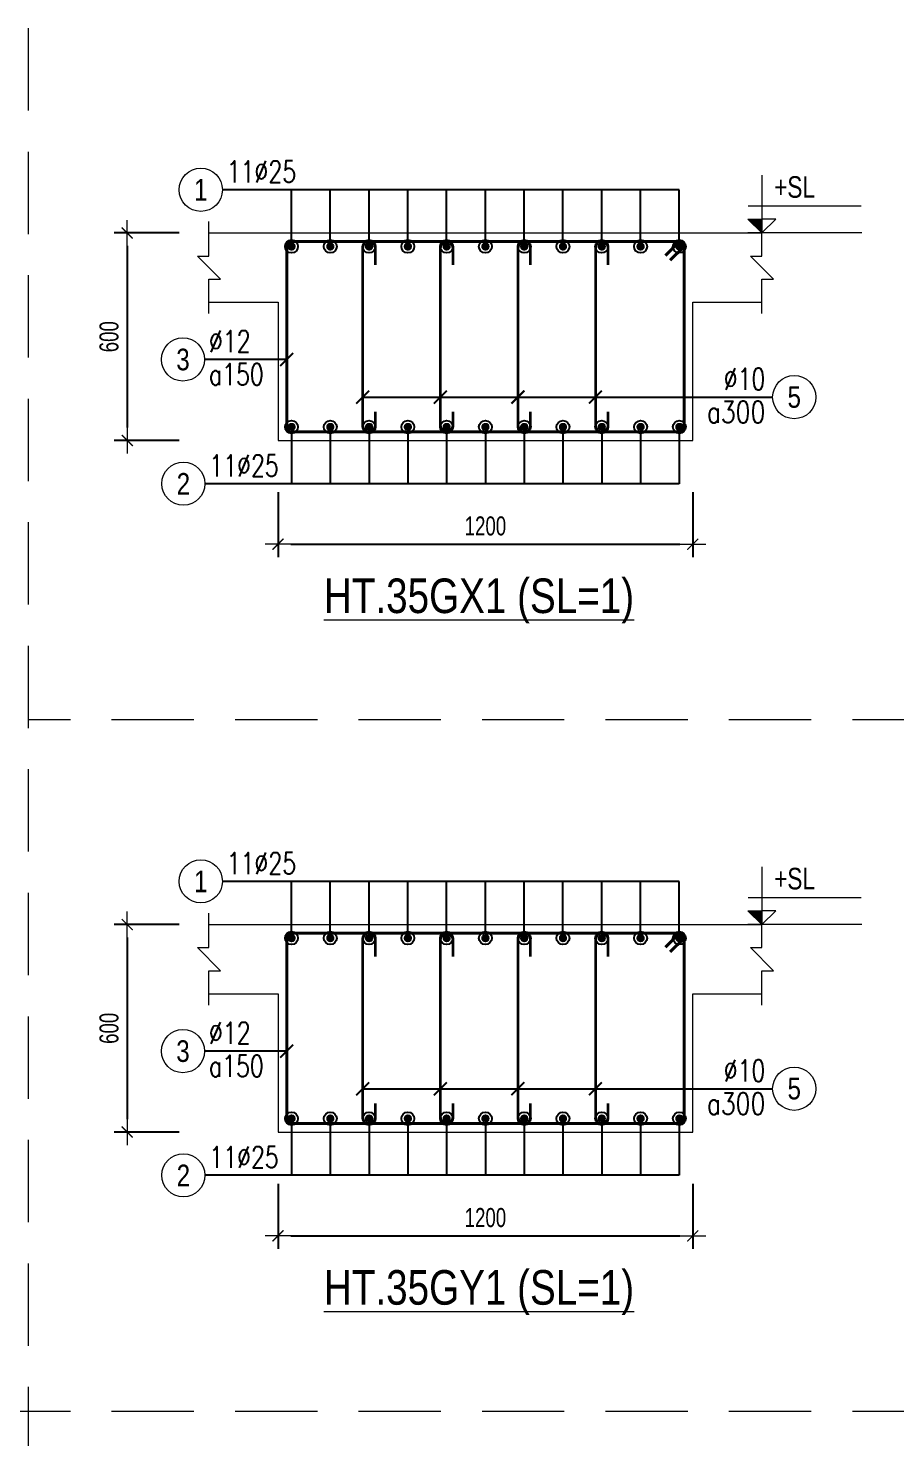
# Model space of a CAD drawing. Header units: millimetres. Extents: x 225489 to 327520, y -235866 to -221866.
# Drawn here: x 301372 to 303882, y -225942 to -221866 of the extents above; entities that cross this region are included whole.
import ezdxf
from ezdxf.enums import TextEntityAlignment as Align

# ---------------------------------------------------------------- set-up
doc = ezdxf.new("R2010")
doc.units = ezdxf.units.MM
doc.header["$PDMODE"] = 3
doc.linetypes.add('HIDDEN2', pattern=[4.762499999999999, 3.175, -1.5875])
doc.layers.get('0').update_dxf_attribs({"lineweight": 20})
doc.layers.get('Defpoints').update_dxf_attribs({"color": 151, "lineweight": 9})
for name, color, linetype, lineweight in [('NDC_S_ANNO', 7, 'Continuous', 20), ('NDC_S_CONTINUOUS', 3, 'Continuous', 20), ('NDC_S_DIM', 1, 'Continuous', 15), ('NDC_S_HIDDEN', 8, 'HIDDEN2', 13), ('NDC_S_REBAR', 4, 'Continuous', 35), ('NDC_S_STIRRUP', 4, 'Continuous', 40), ('NDC_S_TEXT SYMBOL', 7, 'Continuous', 20), ('NDC_S_THIN LINE', 8, 'Continuous', 9), ('NDC_S_VN TEXT', 7, 'Continuous', 20)]:
    doc.layers.add(name, color=color, linetype=linetype, lineweight=lineweight)
doc.styles.add('ARIAL', font='arial.ttf', dxfattribs={"width": 0.8})
doc.styles.add('NDC_ANNO', font='', dxfattribs={"width": 0.8})
doc.styles.add('NDC_DIM', font='', dxfattribs={"width": 0.75})
doc.styles.add('NDC_EN TXT', font='romans.shx', dxfattribs={"width": 0.8})
doc.styles.get('NDC_ANNO').set_extended_font_data('Dotum')
doc.styles.get('NDC_DIM').set_extended_font_data('Dotum')
doc.dimstyles.new('NDC_dim_25', dxfattribs={"dimscale": 25, "dimtxt": 2.2, "dimasz": 1.5, "dimexe": 1.5, "dimexo": 2.5, "dimgap": 1, "dimtad": 1, "dimdec": 0, "dimzin": 0, "dimdsep": 46, "dimtxsty": 'NDC_DIM', "dimblk": 'DIMMARK', "dimcen": 0.09, "dimdle": 1.2, "dimclrd": 1, "dimclre": 1, "dimclrt": 3, "dimadec": 0, "dimazin": 0, "dimtfac": 1, "dimtdec": 0, "dimtix": 1, "dimtofl": 0, "dimtmove": 0, "dimatfit": 3, "dimfxl": 6, "dimfxlon": 1, "dimtolj": 1, "dimtzin": 0, "dimarcsym": 0})

# ---------------------------------------------------------------- blocks, each defined once
blk = doc.blocks.new('kata_block_TD')
at = {"color": 6, "linetype": 'ByBlock', "lineweight": -2, "style": 'ARIAL', "width": 0.8}
blk.add_attdef('SECTDET2', text='', height=5, dxfattribs=at).set_placement((0, 7.970649532882817), align=Align.CENTER)
at = {"color": 0, "linetype": 'ByBlock', "lineweight": -2, "style": 'ARIAL', "width": 0.8}
blk.add_attdef('SECTDET1', text='', height=5, dxfattribs=at).set_placement((0, 1.470649532882817), align=Align.CENTER)
at = {"color": 3, "lineweight": 25, "style": 'ARIAL', "width": 0.8}
blk.add_attdef('SSCALE', text='', height=2.5, dxfattribs=at).set_placement((0, -3.998868953555331), align=Align.CENTER)
blk = doc.blocks.new('kata_block_CT')
at = {"layer": 'NDC_S_ANNO'}
blk.add_hatch(color=3, dxfattribs=at).paths.add_polyline_path([(0, 1.596954857557648), (-1.612010908633238, 1.596954857557648), (0, 0)])
at = {"layer": 'NDC_S_ANNO', "ltscale": 50}
h = blk.add_hatch(dxfattribs=at)
h.set_pattern_fill('ANSI31', color=256, scale=1.406250541793835, style=0)
h.set_pattern_definition([(45.00000000000001, (0, 5.456968210637569e-12), (-3.157122508925224, 3.157122508925225), [])])
h.paths.add_polyline_path([(0, 1.596954857557648), (0, 0), (1.612010908924276, 1.596954857557648)])
for p, q in [((-1.592704896858777, 3.140833880479477), (11.46947077315417, 3.140833880479477)), ((11.56125648126181, 5.456968210637569e-12), (-1.63869572513795, 5.456968210637569e-12))]:
    blk.add_line(p, q, dxfattribs=at)
for points in [[(0, 6.69495074864426), (0, 0)], [(0, 0), (-1.612010908924276, 1.596954857557648), (0, 1.596954857557648)], [(0, 0), (1.612010908924276, 1.596954857557648), (0, 1.596954857557648)]]:
    blk.add_lwpolyline(points, dxfattribs=at)
at = {"layer": 'NDC_S_ANNO', "color": 8, "ltscale": 50}
blk.add_lwpolyline([(0, 0), (-1.612010908633238, 1.596954857557648), (0, 1.596954857557648)], dxfattribs=at)
at = {"layer": 'NDC_S_TEXT SYMBOL', "color": 3, "style": 'NDC_ANNO', "width": 0.8}
blk.add_attdef('CT', (1.409564409346785, 4.068271311703938), '', height=2.5, dxfattribs=at)
blk = doc.blocks.new('DIMMARK')
at = {"layer": 'NDC_S_DIM', "color": 1}
blk.add_line((-1.5, 0), (1, 0), dxfattribs=at)
at = {"layer": 'NDC_S_DIM', "color": 2, "const_width": 0.1}
blk.add_lwpolyline([(-0.4242640687119285, -0.4242640687119285), (0.4242640687119285, 0.4242640687119285)], dxfattribs=at)
blk = doc.blocks.new('*D256')
at = {"layer": 'Defpoints', "color": 0, "transparency": 16777216}
for p in [(302094.8125355779, -223058.0745191033), (303294.8125355779, -223058.0745191033), (303294.8125355779, -223358.0745191033)]:
    blk.add_point(p, dxfattribs=at)
at = {"layer": 'NDC_S_DIM', "color": 1, "lineweight": -2, "transparency": 16777216}
for p, q in [((302094.8125355779, -223208.0745191033), (302094.8125355779, -223395.5745191033)), ((303294.8125355779, -223208.0745191033), (303294.8125355779, -223395.5745191033)), ((302132.3125355779, -223358.0745191033), (303257.3125355779, -223358.0745191033))]:
    blk.add_line(p, q, dxfattribs=at)
at = {"layer": 'NDC_S_DIM', "color": 1, "lineweight": -2, "transparency": 16777216, "xscale": 37.5, "yscale": 37.5, "zscale": 37.5, "rotation": 180}
blk.add_blockref('DIMMARK', (302094.8125355779, -223358.0745191033), dxfattribs=at)
at = {"layer": 'NDC_S_DIM', "color": 1, "lineweight": -2, "transparency": 16777216, "xscale": 37.5, "yscale": 37.5, "zscale": 37.5}
blk.add_blockref('DIMMARK', (303294.8125355779, -223358.0745191033), dxfattribs=at)
at = {"layer": 'NDC_S_DIM', "color": 3, "transparency": 16777216, "insert": (302694.8125355779, -223305.5745191033), "char_height": 55.00000000000001, "attachment_point": 5, "style": 'NDC_DIM'}
blk.add_mtext('\\A1;1200', dxfattribs=at)
blk = doc.blocks.new('kata_block_THEP')
at = {"layer": 'NDC_S_REBAR', "color": 0}
for p, q in [((-0.5, 0), (0.5, 0)), ((-0.3535533905960619, 0.353553390592424), (0.3535533905960619, -0.353553390592424)), ((0.3535533905960619, 0.353553390592424), (-0.3535533905960619, -0.353553390592424)), ((0, 0.5), (0, -0.5))]:
    blk.add_line(p, q, dxfattribs=at)
at = {"layer": 'NDC_S_REBAR', "color": 0, "const_width": 0.08333333333333334}
blk.add_lwpolyline([(-0.5, -1.818989403545856e-12, 1), (0.5000000000145519, -1.818989403545856e-12, 1), (-0.5, -1.818989403545856e-12, 1)], format="xyb", dxfattribs=at)
blk = doc.blocks.new('*U11')
blk.add_circle((-2.5, 0), 2.5)
at = {"layer": 'NDC_S_VN TEXT', "color": 3, "style": 'NDC_EN TXT', "width": 0.75}
blk.add_attdef('DK1', (0.5, 0.8455043070534884), '', height=2.5, dxfattribs=at)
at = {"layer": 'NDC_S_VN TEXT', "color": 7, "style": 'ARIAL', "width": 0.8}
blk.add_attdef('SH2', text='', height=2.5, dxfattribs=at).set_placement((-2.5, 0), align=Align.MIDDLE)
blk = doc.blocks.new('*U12')
blk.add_circle((-2.5, 0), 2.5)
at = {"layer": 'NDC_S_VN TEXT', "color": 3, "style": 'NDC_EN TXT', "width": 0.75}
for tag, p in [('DK1', (0.5, 0.8455043070534884)), ('KC1', (0.5, -2.972544307831413))]:
    blk.add_attdef(tag, p, '', height=2.5, dxfattribs=at)
at = {"layer": 'NDC_S_VN TEXT', "color": 7, "style": 'ARIAL', "width": 0.8}
blk.add_attdef('SH2', text='', height=2.5, dxfattribs=at).set_placement((-2.5, 0), align=Align.MIDDLE)
blk = doc.blocks.new('*U15')
blk.add_circle((2.5, 0), 2.5)
at = {"layer": 'NDC_S_VN TEXT', "color": 3, "style": 'NDC_EN TXT'}
for tag, width, p in [('DK2', 0.75, (-0.85, 0.8455043070534884)), ('KC2', 0.8, (-0.85, -2.972544307831413))]:
    blk.add_attdef(tag, text='', height=2.5, dxfattribs=dict(at, width=width)).set_placement(p, align=Align.RIGHT)
at = {"layer": 'NDC_S_VN TEXT', "color": 7, "style": 'ARIAL', "width": 0.8}
blk.add_attdef('SH3', text='', height=2.5, dxfattribs=at).set_placement((2.5, 0), align=Align.MIDDLE)
blk = doc.blocks.new('*D257')
at = {"layer": 'Defpoints', "color": 0, "transparency": 16777216}
for p in [(302164.4856601222, -222458.0745191033), (301658.4856601222, -223058.0745191033), (302164.4856601222, -223058.0745191033)]:
    blk.add_point(p, dxfattribs=at)
at = {"layer": 'NDC_S_DIM', "color": 1, "lineweight": -2, "transparency": 16777216}
for p, q in [((301808.4856601222, -222458.0745191033), (301620.9856601222, -222458.0745191033)), ((301658.4856601222, -222495.5745191033), (301658.4856601222, -223020.5745191033)), ((301808.4856601222, -223058.0745191033), (301620.9856601222, -223058.0745191033))]:
    blk.add_line(p, q, dxfattribs=at)
at = {"layer": 'NDC_S_DIM', "color": 1, "lineweight": -2, "transparency": 16777216, "xscale": 37.5, "yscale": 37.5, "zscale": 37.5}
for p, rotation in [((301658.4856601222, -222458.0745191033), 90), ((301658.4856601222, -223058.0745191033), 270)]:
    blk.add_blockref('DIMMARK', p, dxfattribs=dict(at, rotation=rotation))
at = {"layer": 'NDC_S_DIM', "color": 3, "transparency": 16777216, "insert": (301605.9856601222, -222758.0745191032), "char_height": 55.00000000000001, "attachment_point": 5, "rotation": 90, "style": 'NDC_DIM'}
blk.add_mtext('\\A1;600', dxfattribs=at)
blk = doc.blocks.new('*D267')
at = {"layer": 'Defpoints', "color": 0, "transparency": 16777216}
for p in [(302094.8125355779, -225058.0745191012), (303294.8125355779, -225058.0745191012), (303294.8125355779, -225358.0745191012)]:
    blk.add_point(p, dxfattribs=at)
at = {"layer": 'NDC_S_DIM', "color": 1, "lineweight": -2, "transparency": 16777216}
for p, q in [((302094.8125355779, -225208.0745191012), (302094.8125355779, -225395.5745191012)), ((303294.8125355779, -225208.0745191012), (303294.8125355779, -225395.5745191012)), ((302132.3125355779, -225358.0745191012), (303257.3125355779, -225358.0745191012))]:
    blk.add_line(p, q, dxfattribs=at)
at = {"layer": 'NDC_S_DIM', "color": 1, "lineweight": -2, "transparency": 16777216, "xscale": 37.5, "yscale": 37.5, "zscale": 37.5, "rotation": 180}
blk.add_blockref('DIMMARK', (302094.8125355779, -225358.0745191012), dxfattribs=at)
at = {"layer": 'NDC_S_DIM', "color": 1, "lineweight": -2, "transparency": 16777216, "xscale": 37.5, "yscale": 37.5, "zscale": 37.5}
blk.add_blockref('DIMMARK', (303294.8125355779, -225358.0745191012), dxfattribs=at)
at = {"layer": 'NDC_S_DIM', "color": 3, "transparency": 16777216, "insert": (302694.8125355779, -225305.5745191012), "char_height": 55.00000000000001, "attachment_point": 5, "style": 'NDC_DIM'}
blk.add_mtext('\\A1;1200', dxfattribs=at)
blk = doc.blocks.new('*D266')
at = {"layer": 'Defpoints', "color": 0, "transparency": 16777216}
for p in [(302164.4856601222, -224458.0745191012), (301658.4856601222, -225058.0745191012), (302164.4856601222, -225058.0745191012)]:
    blk.add_point(p, dxfattribs=at)
at = {"layer": 'NDC_S_DIM', "color": 1, "lineweight": -2, "transparency": 16777216}
for p, q in [((301808.4856601222, -224458.0745191012), (301620.9856601222, -224458.0745191012)), ((301658.4856601222, -224495.5745191012), (301658.4856601222, -225020.5745191012)), ((301808.4856601222, -225058.0745191012), (301620.9856601222, -225058.0745191012))]:
    blk.add_line(p, q, dxfattribs=at)
at = {"layer": 'NDC_S_DIM', "color": 1, "lineweight": -2, "transparency": 16777216, "xscale": 37.5, "yscale": 37.5, "zscale": 37.5}
for p, rotation in [((301658.4856601222, -224458.0745191012), 90), ((301658.4856601222, -225058.0745191012), 270)]:
    blk.add_blockref('DIMMARK', p, dxfattribs=dict(at, rotation=rotation))
at = {"layer": 'NDC_S_DIM', "color": 3, "transparency": 16777216, "insert": (301605.9856601223, -224758.0745191012), "char_height": 55.00000000000001, "attachment_point": 5, "rotation": 90, "style": 'NDC_DIM'}
blk.add_mtext('\\A1;600', dxfattribs=at)

msp = doc.modelspace()

# ---------------------------------------------------------------- linework, layer by layer
at = {"layer": 'NDC_S_CONTINUOUS'}
for points in [[(301894.8125355779, -222458.0745191033), (302094.8125355779, -222458.0745191033), (302094.8125355779, -222458.0745191033), (303294.8125355779, -222458.0745191033), (303294.8125355779, -222458.0745191033), (303494.8125355779, -222458.0745191033)], [(301894.8125355779, -222658.0745191033), (302094.8125355779, -222658.0745191033), (302094.8125355779, -223058.0745191033), (303294.8125355779, -223058.0745191033), (303294.8125355779, -222658.0745191033), (303494.8125355779, -222658.0745191033)], [(301894.8125355779, -224458.0745191012), (302094.8125355779, -224458.0745191012), (302094.8125355779, -224458.0745191012), (303294.8125355779, -224458.0745191012), (303294.8125355779, -224458.0745191012), (303494.8125355779, -224458.0745191012)], [(301894.8125355779, -224658.0745191012), (302094.8125355779, -224658.0745191012), (302094.8125355779, -225058.0745191012), (303294.8125355779, -225058.0745191012), (303294.8125355779, -224658.0745191012), (303494.8125355779, -224658.0745191012)]]:
    msp.add_lwpolyline(points, dxfattribs=at)
at = {"layer": 'NDC_S_HIDDEN', "ltscale": 75}
for p, q in [((301371.9401375494, -221865.8761660784), (301371.9401375494, -235865.8761660625)), ((306494.9620122865, -223865.8761660761), (301371.9401375494, -223865.8761660762)), ((306494.9620122865, -225865.8761660739), (288564.3854507066, -225865.8761660738))]:
    msp.add_line(p, q, dxfattribs=at)
at = {"layer": 'NDC_S_REBAR'}
for points in [[(302376.5115320512, -222550.4192090366), (302376.5115320512, -222501.5060392267, 0.9999999999999999), (302339.6475320513, -222501.5060392267), (302339.6475320513, -223014.6425191032, 0.9999999999999999), (302376.5115320512, -223014.6425191032), (302376.5115320512, -222975.3856280944, -0.414213562)], [(302601.1775391045, -222550.4192090366), (302601.1775391045, -222501.5060392267, 0.9999999999999999), (302564.3135391045, -222501.5060392267), (302564.3135391045, -223014.6425191032, 0.9999999999999999), (302601.1775391045, -223014.6425191032), (302601.1775391045, -222975.3856280944, -0.414213562)], [(302825.5775391046, -222550.4192090366), (302825.5775391046, -222501.5060392268, 0.9999999999999999), (302788.7135391045, -222501.5060392268), (302788.7135391045, -223014.6425191032, 0.9999999999999999), (302825.5775391046, -223014.6425191032), (302825.5775391046, -222975.3856280944, -0.414213562)], [(303049.9775391044, -222550.4192090366), (303049.9775391044, -222501.5060392268, 0.9999999999999999), (303013.1135391044, -222501.5060392268), (303013.1135391044, -223014.6425191032, 0.9999999999999999), (303049.9775391044, -223014.6425191032), (303049.9775391044, -222975.3856280944, -0.414213562)], [(302376.5115320513, -224550.4192090345), (302376.5115320513, -224501.5060392247, 0.9999999999999999), (302339.6475320513, -224501.5060392247), (302339.6475320513, -225014.6425191012, 0.9999999999999999), (302376.5115320513, -225014.6425191012), (302376.5115320513, -224975.3856280923, -0.414213562)], [(302601.1775391046, -224550.4192090345), (302601.1775391046, -224501.5060392247, 0.9999999999999999), (302564.3135391045, -224501.5060392247), (302564.3135391045, -225014.6425191012, 0.9999999999999999), (302601.1775391046, -225014.6425191012), (302601.1775391046, -224975.3856280923, -0.414213562)], [(302825.5775391046, -224550.4192090346), (302825.5775391046, -224501.5060392247, 0.9999999999999999), (302788.7135391046, -224501.5060392247), (302788.7135391046, -225014.6425191012, 0.9999999999999999), (302825.5775391046, -225014.6425191012), (302825.5775391046, -224975.3856280924, -0.414213562)], [(303049.9775391044, -224550.4192090346), (303049.9775391044, -224501.5060392247, 0.9999999999999999), (303013.1135391045, -224501.5060392247), (303013.1135391045, -225014.6425191012, 0.9999999999999999), (303049.9775391044, -225014.6425191012), (303049.9775391044, -224975.3856280924, -0.414213562)]]:
    msp.add_lwpolyline(points, format="xyb", dxfattribs=at)
at = {"layer": 'NDC_S_STIRRUP'}
for points in [[(303215.8125355779, -222523.0745191033), (303255.8125355779, -222483.0745191033, -0.414213562), (303269.8125355779, -222497.0745191033), (303269.8125355779, -223019.0745191033, -0.414213562), (303255.8125355779, -223033.0745191033), (302133.8125355779, -223033.0745191033, -0.414213562), (302119.8125355779, -223019.0745191033), (302119.8125355779, -222497.0745191033, -0.414213562), (302133.8125355779, -222483.0745191033), (303255.8125355779, -222483.0745191033, -0.414213562), (303269.8125355779, -222497.0745191033), (303229.8125355779, -222537.0745191033)], [(303215.8125355779, -224523.0745191012), (303255.8125355779, -224483.0745191012, -0.414213562), (303269.8125355779, -224497.0745191012), (303269.8125355779, -225019.0745191012, -0.414213562), (303255.8125355779, -225033.0745191012), (302133.8125355779, -225033.0745191012, -0.414213562), (302119.8125355779, -225019.0745191012), (302119.8125355779, -224497.0745191012, -0.414213562), (302133.8125355779, -224483.0745191012), (303255.8125355779, -224483.0745191012, -0.414213562), (303269.8125355779, -224497.0745191012), (303229.8125355779, -224537.0745191012)]]:
    msp.add_lwpolyline(points, format="xyb", dxfattribs=at)
at = {"layer": 'NDC_S_THIN LINE'}
for points in [[(301894.8125355779, -222691.4078524366), (301894.8125355779, -222591.4078524366), (301928.1458689112, -222591.4078524366), (301861.4792022446, -222524.7411857699), (301894.8125355779, -222524.7411857699), (301894.8125355779, -222424.7411857699)], [(303494.8125355779, -222691.4078524366), (303494.8125355779, -222591.4078524366), (303528.1458689112, -222591.4078524366), (303461.4792022446, -222524.7411857699), (303494.8125355779, -222524.7411857699), (303494.8125355779, -222424.7411857699)], [(301894.8125355779, -224691.4078524346), (301894.8125355779, -224591.4078524346), (301928.1458689113, -224591.4078524346), (301861.4792022447, -224524.7411857679), (301894.8125355779, -224524.7411857679), (301894.8125355779, -224424.7411857679)], [(303494.8125355779, -224691.4078524346), (303494.8125355779, -224591.4078524346), (303528.1458689113, -224591.4078524346), (303461.4792022447, -224524.7411857679), (303494.8125355779, -224524.7411857679), (303494.8125355779, -224424.7411857679)]]:
    msp.add_lwpolyline(points, dxfattribs=at)

# ---------------------------------------------------------------- block references
at = {"layer": 'NDC_S_REBAR', "xscale": 22, "yscale": 22, "zscale": 22}
for p in [(302133.8125355779, -222497.0745191033), (302246.0125355779, -222497.0745191033), (302358.2125355779, -222497.0745191033), (302470.4125355778, -222497.0745191033), (302582.6125355779, -222497.0745191033), (302694.8125355779, -222497.0745191033), (302807.0125355779, -222497.0745191033), (302919.2125355779, -222497.0745191033), (303031.4125355778, -222497.0745191033), (303143.6125355779, -222497.0745191033), (303255.8125355779, -222497.0745191033), (302133.8125355779, -223019.0745191033), (302246.0125355779, -223019.0745191033), (302358.2125355779, -223019.0745191033), (302470.4125355778, -223019.0745191033), (302582.6125355779, -223019.0745191033), (302694.8125355779, -223019.0745191033), (302807.0125355779, -223019.0745191033), (302919.2125355779, -223019.0745191033), (303031.4125355778, -223019.0745191033), (303143.6125355779, -223019.0745191033), (303255.8125355779, -223019.0745191033), (302133.8125355779, -224497.0745191012), (302246.012535578, -224497.0745191012), (302358.2125355779, -224497.0745191012), (302470.4125355779, -224497.0745191012), (302582.612535578, -224497.0745191012), (302694.8125355779, -224497.0745191012), (302807.012535578, -224497.0745191012), (302919.2125355779, -224497.0745191012), (303031.4125355779, -224497.0745191012), (303143.612535578, -224497.0745191012), (303255.8125355779, -224497.0745191012), (302133.8125355779, -225019.0745191012), (302246.012535578, -225019.0745191012), (302358.2125355779, -225019.0745191012), (302470.4125355779, -225019.0745191012), (302582.612535578, -225019.0745191012), (302694.8125355779, -225019.0745191012), (302807.012535578, -225019.0745191012), (302919.2125355779, -225019.0745191012), (303031.4125355779, -225019.0745191012), (303143.612535578, -225019.0745191012), (303255.8125355779, -225019.0745191012)]:
    msp.add_blockref('kata_block_THEP', p, dxfattribs=at)
at = {"layer": 'NDC_S_THIN LINE', "xscale": 25, "yscale": 25, "zscale": 25}
for name, p, values in [('*U11', (301933.8125355779, -222333.0745191033), {'SH2': '1', 'DK1': '11%%c25'}), ('*U12', (301882.3125355779, -222823.8951897128), {'SH2': '3', 'DK1': '%%c12', 'KC1': 'a150'}), ('*U15', (303525.8687344421, -222932.7573495533), {'SH3': '5', 'DK2': '%%c10', 'KC2': 'a300'}), ('*U11', (301883.503567201, -223183.0745191033), {'SH2': '2', 'DK1': '11%%c25'}), ('*U11', (301933.8125355779, -224333.0745191012), {'SH2': '1', 'DK1': '11%%c25'}), ('*U12', (301882.3125355779, -224823.8951897108), {'SH2': '3', 'DK1': '%%c12', 'KC1': 'a150'}), ('*U15', (303525.8687344422, -224932.7573495513), {'SH3': '5', 'DK2': '%%c10', 'KC2': 'a300'}), ('*U11', (301883.5035672011, -225183.0745191012), {'SH2': '2', 'DK1': '11%%c25'})]:
    msp.add_blockref(name, p, dxfattribs=at).add_auto_attribs(values)
at = {"layer": 'NDC_S_VN TEXT', "xscale": 25, "yscale": 25, "zscale": 25}
for p in [(303494.8125355779, -222458.0745191033), (303494.8125355779, -224458.0745191012)]:
    msp.add_blockref('kata_block_CT', p, dxfattribs=at).add_auto_attribs({'CT': '+SL'})
at = {"layer": 'NDC_S_VN TEXT'}
ref = msp.add_blockref('kata_block_TD', (302676.3081727311, -223586.6546008375), dxfattribs=dict(at, xscale=20, yscale=20, zscale=20))
ref.add_attrib('SECTDET1', '%%uHT.35GX1 (SL=1)', dxfattribs={"layer": '0', "color": 0, "linetype": 'ByBlock', "lineweight": -2, "height": 100, "style": 'ARIAL', "width": 0.8}).set_placement((302676.3081727311, -223557.2416101799), align=Align.CENTER)
ref = msp.add_blockref('kata_block_TD', (302676.3081727312, -225586.6546008355), dxfattribs=dict(at, xscale=20, yscale=20, zscale=20))
ref.add_attrib('SECTDET1', '%%uHT.35GY1 (SL=1)', dxfattribs={"layer": '0', "color": 0, "linetype": 'ByBlock', "lineweight": -2, "height": 100, "style": 'ARIAL', "width": 0.8}).set_placement((302676.3081727312, -225557.2416101778), align=Align.CENTER)

# ---------------------------------------------------------------- dimensions: what is measured, and where the dimension line sits
at = {"layer": 'NDC_S_DIM'}
for base, p1, p2, picture, middle in [((301658.4856601222, -223058.0745191033), (302164.4856601222, -222458.0745191033), (302164.4856601222, -223058.0745191033), '*D257', (301605.9856601222, -222758.0745191032)), ((301658.4856601222, -225058.0745191012), (302164.4856601222, -224458.0745191012), (302164.4856601222, -225058.0745191012), '*D266', (301605.9856601223, -224758.0745191012))]:
    dim = msp.add_linear_dim(base=base, p1=p1, p2=p2, angle=270, dimstyle='NDC_dim_25', dxfattribs=at)
    dim.commit()
    dim.dimension.update_dxf_attribs({"geometry": picture, "text_midpoint": middle})
for base, p1, p2, picture, middle in [((303294.8125355779, -223358.0745191033), (302094.8125355779, -223058.0745191033), (303294.8125355779, -223058.0745191033), '*D256', (302694.8125355779, -223305.5745191033)), ((303294.8125355779, -225358.0745191012), (302094.8125355779, -225058.0745191012), (303294.8125355779, -225058.0745191012), '*D267', (302694.8125355779, -225305.5745191012))]:
    dim = msp.add_linear_dim(base=base, p1=p1, p2=p2, dimstyle='NDC_dim_25', dxfattribs=at)
    dim.commit()
    dim.dimension.update_dxf_attribs({"geometry": picture, "text_midpoint": middle})

# ---------------------------------------------------------------- leaders
at = {"layer": 'NDC_S_THIN LINE'}
for points, override in [([(302133.8125355779, -222497.0745191033), (302133.8125355779, -222333.0745191033), (301933.8125355779, -222333.0745191033)], {"dimldrblk": 'DotBlank'}), ([(303255.8125355779, -222497.0745191033), (303255.8125355779, -222333.0745191033), (301933.8125355779, -222333.0745191033)], {"dimldrblk": 'DotBlank'}), ([(302246.012535578, -222497.0745191033), (302246.012535578, -222333.0745191033), (302046.012535578, -222333.0745191033)], {"dimldrblk": 'DotBlank'}), ([(302358.212535578, -222497.0745191033), (302358.212535578, -222333.0745191033), (302158.212535578, -222333.0745191033)], {"dimldrblk": 'DotBlank'}), ([(302470.4125355778, -222497.0745191033), (302470.4125355778, -222333.0745191033), (302270.4125355778, -222333.0745191033)], {"dimldrblk": 'DotBlank'}), ([(302582.6125355779, -222497.0745191033), (302582.6125355779, -222333.0745191033), (302382.6125355779, -222333.0745191033)], {"dimldrblk": 'DotBlank'}), ([(302694.812535578, -222497.0745191033), (302694.812535578, -222333.0745191033), (302494.812535578, -222333.0745191033)], {"dimldrblk": 'DotBlank'}), ([(302807.012535578, -222497.0745191033), (302807.012535578, -222333.0745191033), (302607.012535578, -222333.0745191033)], {"dimldrblk": 'DotBlank'}), ([(302919.2125355779, -222497.0745191033), (302919.2125355779, -222333.0745191033), (302719.2125355779, -222333.0745191033)], {"dimldrblk": 'DotBlank'}), ([(303031.4125355781, -222497.0745191033), (303031.4125355781, -222333.0745191033), (302831.4125355781, -222333.0745191033)], {"dimldrblk": 'DotBlank'}), ([(303143.612535578, -222497.0745191033), (303143.612535578, -222333.0745191033), (302943.612535578, -222333.0745191033)], {"dimldrblk": 'DotBlank'}), ([(302119.8125355779, -222823.8951897128), (301882.3125355779, -222823.8951897128)], {"dimldrblk": 'ArchTick'}), ([(302339.6475320513, -222932.7573495533), (303525.8687344421, -222932.7573495533)], {"dimldrblk": 'ArchTick'}), ([(302564.3135391045, -222932.7573495533), (303525.8687344421, -222932.7573495533)], {"dimldrblk": 'ArchTick'}), ([(302788.7135391045, -222932.7573495533), (303525.8687344421, -222932.7573495533)], {"dimldrblk": 'ArchTick'}), ([(303013.1135391044, -222932.7573495533), (303525.8687344421, -222932.7573495533)], {"dimldrblk": 'ArchTick'}), ([(302133.8125355779, -223019.0745191033), (302133.8125355779, -223183.0745191033), (301883.503567201, -223183.0745191033)], {"dimldrblk": 'DotBlank'}), ([(303255.8125355779, -223019.0745191033), (303255.8125355779, -223183.0745191033), (301883.503567201, -223183.0745191033)], {"dimldrblk": 'DotBlank'}), ([(302246.012535578, -223019.0745191033), (302246.012535578, -223183.0745191033), (302046.012535578, -223183.0745191033)], {"dimldrblk": 'DotBlank'}), ([(302358.212535578, -223019.0745191033), (302358.212535578, -223183.0745191033), (302158.212535578, -223183.0745191033)], {"dimldrblk": 'DotBlank'}), ([(302470.4125355778, -223019.0745191033), (302470.4125355778, -223183.0745191033), (302270.4125355778, -223183.0745191033)], {"dimldrblk": 'DotBlank'}), ([(302582.6125355779, -223019.0745191033), (302582.6125355779, -223183.0745191033), (302382.6125355779, -223183.0745191033)], {"dimldrblk": 'DotBlank'}), ([(302694.812535578, -223019.0745191033), (302694.812535578, -223183.0745191033), (302494.812535578, -223183.0745191033)], {"dimldrblk": 'DotBlank'}), ([(302807.012535578, -223019.0745191033), (302807.012535578, -223183.0745191033), (302607.012535578, -223183.0745191033)], {"dimldrblk": 'DotBlank'}), ([(302919.2125355779, -223019.0745191033), (302919.2125355779, -223183.0745191033), (302719.2125355779, -223183.0745191033)], {"dimldrblk": 'DotBlank'}), ([(303031.4125355781, -223019.0745191033), (303031.4125355781, -223183.0745191033), (302831.4125355781, -223183.0745191033)], {"dimldrblk": 'DotBlank'}), ([(303143.612535578, -223019.0745191033), (303143.612535578, -223183.0745191033), (302943.612535578, -223183.0745191033)], {"dimldrblk": 'DotBlank'}), ([(302133.8125355779, -224497.0745191012), (302133.8125355779, -224333.0745191012), (301933.8125355779, -224333.0745191012)], {"dimldrblk": 'DotBlank'}), ([(303255.8125355779, -224497.0745191012), (303255.8125355779, -224333.0745191012), (301933.8125355779, -224333.0745191012)], {"dimldrblk": 'DotBlank'}), ([(302246.0125355781, -224497.0745191012), (302246.0125355781, -224333.0745191012), (302046.0125355781, -224333.0745191012)], {"dimldrblk": 'DotBlank'}), ([(302358.2125355781, -224497.0745191012), (302358.2125355781, -224333.0745191012), (302158.2125355781, -224333.0745191012)], {"dimldrblk": 'DotBlank'}), ([(302470.4125355779, -224497.0745191012), (302470.4125355779, -224333.0745191012), (302270.4125355779, -224333.0745191012)], {"dimldrblk": 'DotBlank'}), ([(302582.612535578, -224497.0745191012), (302582.612535578, -224333.0745191012), (302382.612535578, -224333.0745191012)], {"dimldrblk": 'DotBlank'}), ([(302694.812535578, -224497.0745191012), (302694.812535578, -224333.0745191012), (302494.812535578, -224333.0745191012)], {"dimldrblk": 'DotBlank'}), ([(302807.0125355781, -224497.0745191012), (302807.0125355781, -224333.0745191012), (302607.0125355781, -224333.0745191012)], {"dimldrblk": 'DotBlank'}), ([(302919.2125355779, -224497.0745191012), (302919.2125355779, -224333.0745191012), (302719.2125355779, -224333.0745191012)], {"dimldrblk": 'DotBlank'}), ([(303031.4125355781, -224497.0745191012), (303031.4125355781, -224333.0745191012), (302831.4125355781, -224333.0745191012)], {"dimldrblk": 'DotBlank'}), ([(303143.6125355781, -224497.0745191012), (303143.6125355781, -224333.0745191012), (302943.6125355781, -224333.0745191012)], {"dimldrblk": 'DotBlank'}), ([(302119.8125355779, -224823.8951897108), (301882.3125355779, -224823.8951897108)], {"dimldrblk": 'ArchTick'}), ([(302339.6475320513, -224932.7573495513), (303525.8687344422, -224932.7573495513)], {"dimldrblk": 'ArchTick'}), ([(302564.3135391045, -224932.7573495513), (303525.8687344422, -224932.7573495513)], {"dimldrblk": 'ArchTick'}), ([(302788.7135391046, -224932.7573495513), (303525.8687344422, -224932.7573495513)], {"dimldrblk": 'ArchTick'}), ([(303013.1135391045, -224932.7573495513), (303525.8687344422, -224932.7573495513)], {"dimldrblk": 'ArchTick'}), ([(302133.8125355779, -225019.0745191012), (302133.8125355779, -225183.0745191012), (301883.5035672011, -225183.0745191012)], {"dimldrblk": 'DotBlank'}), ([(303255.8125355779, -225019.0745191012), (303255.8125355779, -225183.0745191012), (301883.5035672011, -225183.0745191012)], {"dimldrblk": 'DotBlank'}), ([(302246.0125355781, -225019.0745191012), (302246.0125355781, -225183.0745191012), (302046.0125355781, -225183.0745191012)], {"dimldrblk": 'DotBlank'}), ([(302358.2125355781, -225019.0745191012), (302358.2125355781, -225183.0745191012), (302158.2125355781, -225183.0745191012)], {"dimldrblk": 'DotBlank'}), ([(302470.4125355779, -225019.0745191012), (302470.4125355779, -225183.0745191012), (302270.4125355779, -225183.0745191012)], {"dimldrblk": 'DotBlank'}), ([(302582.612535578, -225019.0745191012), (302582.612535578, -225183.0745191012), (302382.612535578, -225183.0745191012)], {"dimldrblk": 'DotBlank'}), ([(302694.812535578, -225019.0745191012), (302694.812535578, -225183.0745191012), (302494.812535578, -225183.0745191012)], {"dimldrblk": 'DotBlank'}), ([(302807.0125355781, -225019.0745191012), (302807.0125355781, -225183.0745191012), (302607.0125355781, -225183.0745191012)], {"dimldrblk": 'DotBlank'}), ([(302919.2125355779, -225019.0745191012), (302919.2125355779, -225183.0745191012), (302719.2125355779, -225183.0745191012)], {"dimldrblk": 'DotBlank'}), ([(303031.4125355781, -225019.0745191012), (303031.4125355781, -225183.0745191012), (302831.4125355781, -225183.0745191012)], {"dimldrblk": 'DotBlank'}), ([(303143.6125355781, -225019.0745191012), (303143.6125355781, -225183.0745191012), (302943.6125355781, -225183.0745191012)], {"dimldrblk": 'DotBlank'})]:
    msp.add_leader(points, dimstyle='NDC_dim_25', override=override, dxfattribs=at)

doc.saveas('drawing.dxf')
